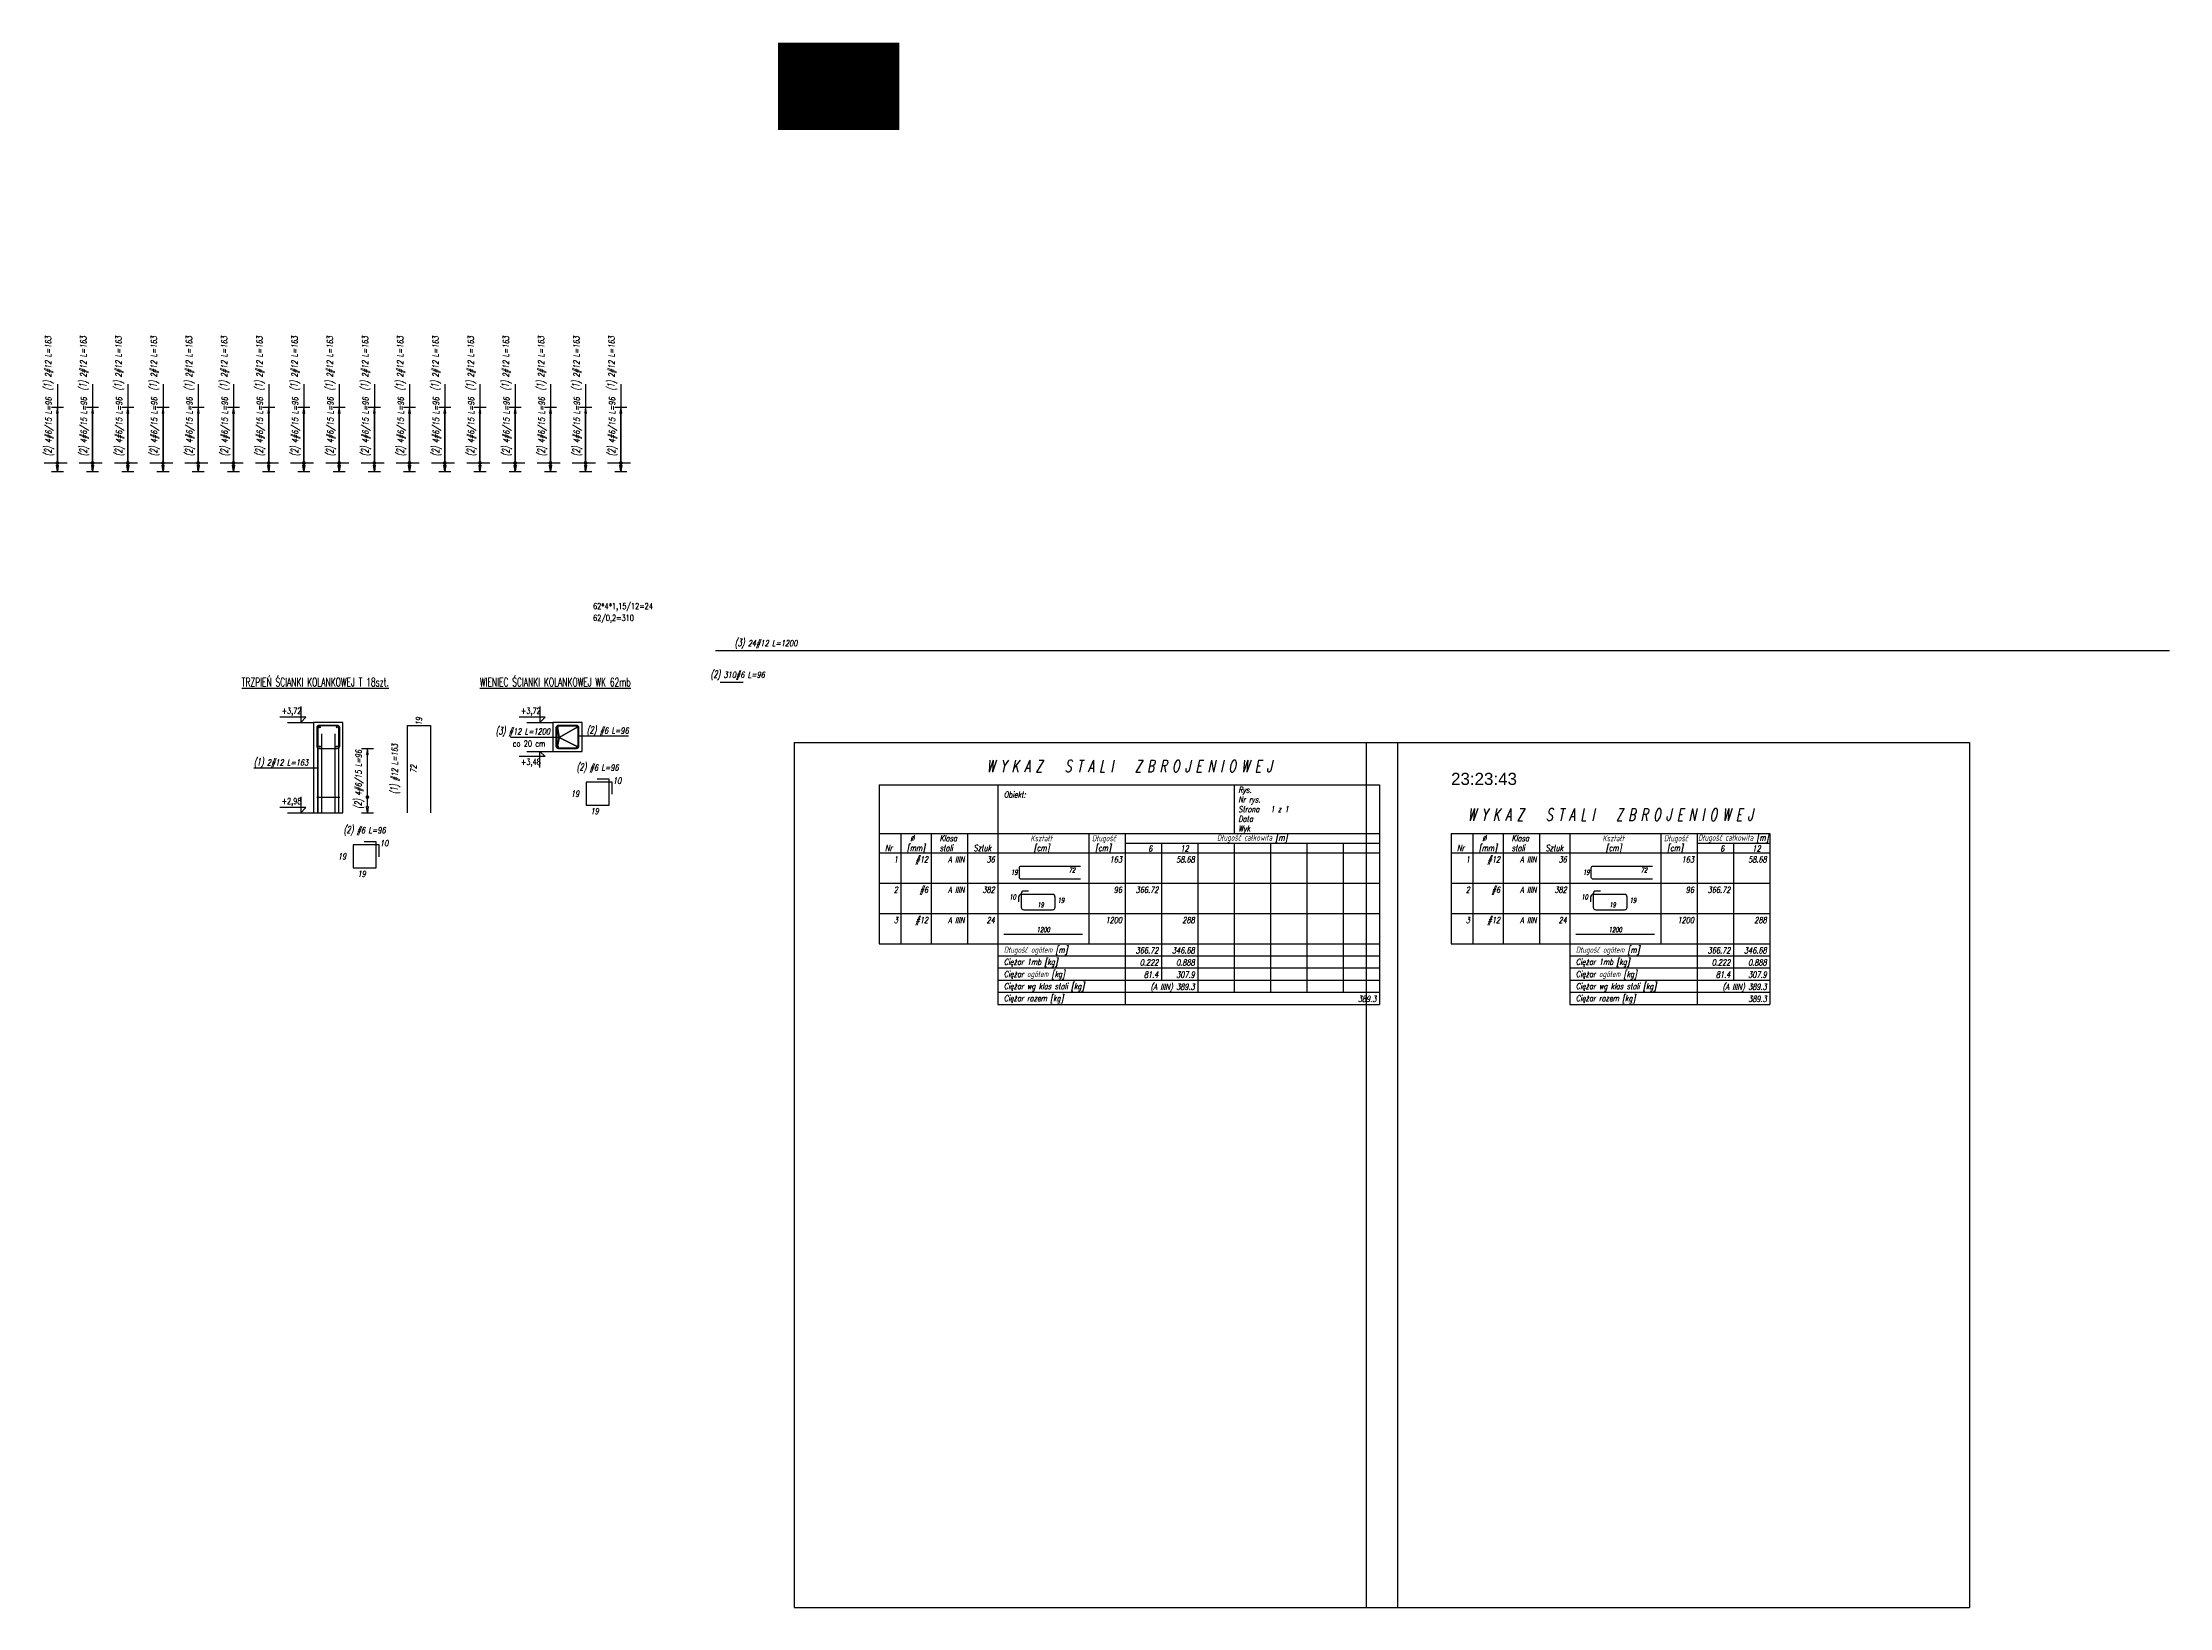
# Model space of a CAD drawing. Header units: millimetres. Extents: x 31256 to 35511, y -61920 to -60629.
# Drawn here: x 33756 to 35511, y -61920 to -60629 of the extents above; entities that cross this region are included whole.
import ezdxf
from ezdxf.enums import TextEntityAlignment as Align

# ---------------------------------------------------------------- set-up
doc = ezdxf.new("R2010")
doc.units = ezdxf.units.MM
doc.header["$LTSCALE"] = 5
doc.layers.add('__NIEDRUK__', color=54, linetype='Continuous', plot=False)
for name, color, linetype in [('K-HATCHpręt', 105, 'Continuous'), ('K-LINIA', 254, 'Continuous'), ('K-ODNOSNIK', 8, 'Continuous'), ('K-SCIANY', 2, 'Continuous'), ('K-TEXT 2.8mm', 101, 'Continuous'), ('K-TEXT 2mm', 254, 'Continuous'), ('K-ZBROJ_06', 101, 'Continuous'), ('K-ZBROJ_12', 161, 'Continuous'), ('ZBROJA_NIEZLICZAC', 255, 'Continuous'), ('ZBROJA_PRET', 161, 'Continuous'), ('ZBROJA_RZUTPR', 141, 'Continuous'), ('ZBROJA_RZUTPR1', 255, 'Continuous'), ('ZBROJA_WADLIWE', 1, 'Continuous'), ('ZBROJA_ZASIEG', 253, 'Continuous'), ('ZBROJA_ZESTAWIENIE', 62, 'Continuous'), ('ZBROJA_ZESTAWIENIE1', 252, 'Continuous'), ('ZBROJA_ZESTAWIENIE2', 30, 'Continuous'), ('ZBROJA_ZESTAWIENIE3', 141, 'Continuous'), ('ZBROJA_ZESTAWIENIE4', 210, 'Continuous'), ('ZBROJA_ZLICZAC', 125, 'Continuous')]:
    doc.layers.add(name, color=color, linetype=linetype)
doc.styles.get("Standard").update_dxf_attribs({"font": 'arial.ttf'})
doc.styles.add('STYL_ZBROJA', font='romanszb.shx', dxfattribs={"width": 0.65, "oblique": 12})
doc.styles.add('text 2.8mm', font='romans.shx', dxfattribs={"width": 0.65})
doc.styles.add('text 2mm', font='romans.shx', dxfattribs={"width": 0.65})

# ---------------------------------------------------------------- blocks, each defined once
blk = doc.blocks.new('A$C392df230')
h = blk.add_hatch()
h.set_pattern_fill('ANGLE', color=256, scale=0.025)
h.set_pattern_definition([(360, (-2880.4701, 5517.13781), (-5e-64, 0.174625), [0.127, -0.047625]), (90, (-2880.4701, 5517.13781), (-0.174625, 1e-17), [0.127, -0.047625])])
h.paths.add_polyline_path([(0.5, 0, 1), (-0.5, 0, 1)])
blk.add_circle((0, 0), 0.5)
blk = doc.blocks.new('_zestawienie')
at = {"layer": 'ZBROJA_ZESTAWIENIE'}
for p, q in [((0, 0), (413, 0)), ((98, 0), (98, -40)), ((293, 0), (293, -40)), ((413, 0), (413, -40)), ((0, -40), (413, -40)), ((0, -40), (0, -48)), ((0, -48), (0, -56)), ((18, -40), (18, -48)), ((18, -48), (18, -56)), ((43, -40), (43, -48)), ((43, -48), (43, -56)), ((73, -40), (73, -48)), ((73, -48), (73, -56)), ((98, -40), (98, -48)), ((98, -48), (98, -56)), ((173, -40), (173, -48)), ((173, -48), (173, -56)), ((203, -40), (203, -48)), ((203, -48), (203, -56)), ((233, -48), (233, -56)), ((263, -48), (263, -56)), ((293, -48), (293, -56)), ((323, -48), (323, -56)), ((353, -48), (353, -56)), ((383, -48), (383, -56)), ((413, -40), (413, -56)), ((413, -48), (413, -56)), ((0, -56), (413, -56)), ((0, -56), (0, -81)), ((18, -56), (18, -81)), ((43, -56), (43, -81)), ((73, -56), (73, -81)), ((98, -56), (98, -81)), ((173, -56), (173, -81)), ((203, -56), (203, -81)), ((233, -56), (233, -81)), ((263, -56), (263, -81)), ((293, -56), (293, -81)), ((323, -56), (323, -81)), ((353, -56), (353, -81)), ((383, -56), (383, -81)), ((413, -56), (413, -81)), ((0, -81), (0, -106)), ((18, -81), (18, -106)), ((43, -81), (43, -106)), ((73, -81), (73, -106)), ((98, -81), (98, -106)), ((173, -81), (173, -106)), ((203, -81), (203, -106)), ((233, -81), (233, -106)), ((263, -81), (263, -106)), ((293, -81), (293, -106)), ((323, -81), (323, -106)), ((353, -81), (353, -106)), ((383, -81), (383, -106)), ((413, -81), (413, -106)), ((0, -106), (0, -131)), ((18, -106), (18, -131)), ((43, -106), (43, -131)), ((73, -106), (73, -131)), ((98, -106), (98, -131)), ((173, -106), (173, -131)), ((203, -106), (203, -131)), ((233, -106), (233, -131)), ((263, -106), (263, -131)), ((293, -106), (293, -131)), ((323, -106), (323, -131)), ((353, -106), (353, -131)), ((383, -106), (383, -131)), ((413, -106), (413, -131)), ((0, -131), (413, -131)), ((98, -131), (98, -181)), ((203, -131), (203, -181)), ((233, -131), (233, -161)), ((263, -131), (263, -161)), ((293, -131), (293, -171)), ((323, -131), (323, -171)), ((353, -131), (353, -171)), ((383, -131), (383, -171)), ((413, -131), (413, -171)), ((413, -131), (413, -171)), ((263, -161), (263, -171)), ((413, -171), (413, -181)), ((98, -181), (413, -181))]:
    blk.add_line(p, q, dxfattribs=at)
at = {"layer": 'ZBROJA_ZESTAWIENIE1'}
for p, q in [((-70, 35), (428, 35)), ((-70, 35), (-70, -678.5)), ((428, 35), (428, -678.5)), ((203, -48), (413, -48)), ((0, -81), (413, -81)), ((0, -106), (413, -106)), ((98, -141), (413, -141)), ((98, -151), (413, -151)), ((98, -161), (413, -161)), ((98, -171), (413, -171)), ((-70, -678.5), (428, -678.5))]:
    blk.add_line(p, q, dxfattribs=at)
at = {"layer": 'ZBROJA_ZESTAWIENIE2'}
blk.add_line((0, 0), (0, -40), dxfattribs=at)
at = {"layer": 'ZBROJA_ZESTAWIENIE3'}
for points in [[(166.35, -77.75), (117.25, -77.75, -0.4142136), (115.75, -76.25), (115.75, -68.4, -0.4142136), (117.25, -66.9), (166.35, -66.9)], [(123.35, -87.55), (119.5, -87.55, 0.4142136), (117.3, -89.75), (117.3, -100.75, 0.4142136), (119.5, -102.95), (143.1, -102.95, 0.4142136), (145.3, -100.75), (145.3, -92.5, 0.4142136), (143.1, -90.3), (117.35, -90.3, 0.4142136), (115.15, -92.5), (115.15, -96.3)]]:
    blk.add_lwpolyline(points, format="xyb", dxfattribs=at)
blk.add_lwpolyline([(103, -123.2), (168, -123.2)], dxfattribs=at)
at = {"layer": 'ZBROJA_ZESTAWIENIE2', "style": 'STYL_ZBROJA', "oblique": 12, "width": 0.65}
for s, p in [('Obiekt:', (103, -12)), ('Rys. ', (296.5, -8)), ('Nr rys. ', (296.5, -16)), ('Strona ', (296.5, -24)), ('1 z 1', (323, -24)), ('Data ', (296.5, -32)), ('Wyk ', (296.5, -40)), ('Nr', (5, -56)), ('[mm]', (23, -56)), (' %%c', (23, -48)), ('Klasa', (50, -48)), ('stali', (50, -56)), ('Sztuk', (78, -56)), ('Kształt', (125, -48)), (' [cm]', (125, -56)), (' Długość', (173, -48)), ('  [cm]', (173, -56)), ('Długość ogółem [m]', (103, -140)), ('Ciężar 1mb [kg]', (103, -150)), ('Ciężar ogółem [kg]', (103, -160)), ('Ciężar wg klas stali [kg]', (103, -170)), ('Ciężar razem [kg]', (103, -180))]:
    blk.add_text(s, height=5, dxfattribs=at).set_placement(p, align=Align.BOTTOM_LEFT)
for s, p in [('6', (225.5, -55)), ('12', (255.5, -55)), ('1', (15.5, -64)), ('#12', (40.5, -64)), ('A IIIN', (70.5, -64)), ('36', (95.5, -64)), ('163', (200.5, -64)), ('58.68', (260.5, -64)), ('2', (15.5, -89)), ('#6', (40.5, -89)), ('A IIIN', (70.5, -89)), ('382', (95.5, -89)), ('96', (200.5, -89)), ('366.72', (230.5, -89)), ('3', (15.5, -114)), ('#12', (40.5, -114)), ('A IIIN', (70.5, -114)), ('24', (95.5, -114)), ('1200', (200.5, -114)), ('288', (260.5, -114)), ('366.72', (230.5, -139)), ('346.68', (260.5, -139)), ('0.222', (230.5, -149)), ('81.4', (230.5, -159)), ('307.9', (260.5, -159)), ('0.888', (260.5, -149)), ('(A IIIN) 389.3', (260.5, -169)), ('389.3', (410.5, -179))]:
    blk.add_text(s, height=5, dxfattribs=at).set_placement(p, align=Align.RIGHT)
for s, height, p in [('Długość całkowita [m]', 5, (308, -46)), ('19', 4, (133.25, -100.9))]:
    blk.add_text(s, height=height, dxfattribs=at).set_placement(p, align=Align.CENTER)
blk.add_text('19', height=4, dxfattribs=at).set_placement((114.35, -72.05), align=Align.MIDDLE_RIGHT)
for s, p in [('72', (161.9, -73.5)), ('10', (112.95, -95.6))]:
    blk.add_text(s, height=4, dxfattribs=at).set_placement(p, align=Align.BOTTOM_RIGHT)
blk.add_text('19', height=4, dxfattribs=at).set_placement((147.4, -95.25), align=Align.MIDDLE_LEFT)
blk.add_text('1200', height=4, dxfattribs=at).set_placement((135.5, -122.55), align=Align.BOTTOM_CENTER)
at = {"layer": 'ZBROJA_ZESTAWIENIE4', "style": 'STYL_ZBROJA', "oblique": 12, "width": 0.65}
blk.add_text('W Y K A Z   S T A L I   Z B R O J E N I O W E J', height=10, dxfattribs=at).set_placement((206.5, 10.5), align=Align.CENTER)
blk = doc.blocks.new('_zestawiejnieM')
at = {"layer": 'ZBROJA_ZESTAWIENIE'}
for p, q in [((0, -40), (263, -40)), ((0, -40), (0, -48)), ((0, -48), (0, -56)), ((18, -40), (18, -48)), ((18, -48), (18, -56)), ((43, -40), (43, -48)), ((43, -48), (43, -56)), ((73, -40), (73, -48)), ((73, -48), (73, -56)), ((98, -40), (98, -48)), ((98, -48), (98, -56)), ((173, -40), (173, -48)), ((173, -48), (173, -56)), ((203, -40), (203, -48)), ((203, -48), (203, -56)), ((233, -48), (233, -56)), ((263, -40), (263, -56)), ((263, -48), (263, -56)), ((263, -48), (263, -56)), ((0, -56), (263, -56)), ((0, -56), (0, -81)), ((18, -56), (18, -81)), ((43, -56), (43, -81)), ((73, -56), (73, -81)), ((98, -56), (98, -81)), ((173, -56), (173, -81)), ((203, -56), (203, -81)), ((233, -56), (233, -81)), ((263, -56), (263, -81)), ((263, -56), (263, -81)), ((0, -81), (0, -106)), ((18, -81), (18, -106)), ((43, -81), (43, -106)), ((73, -81), (73, -106)), ((98, -81), (98, -106)), ((173, -81), (173, -106)), ((203, -81), (203, -106)), ((233, -81), (233, -106)), ((263, -81), (263, -106)), ((263, -81), (263, -106)), ((0, -106), (0, -131)), ((18, -106), (18, -131)), ((43, -106), (43, -131)), ((73, -106), (73, -131)), ((98, -106), (98, -131)), ((173, -106), (173, -131)), ((203, -106), (203, -131)), ((233, -106), (233, -131)), ((263, -106), (263, -131)), ((263, -106), (263, -131)), ((0, -131), (263, -131)), ((98, -131), (98, -181)), ((203, -131), (203, -181)), ((233, -131), (233, -161)), ((263, -131), (263, -171)), ((263, -131), (263, -161)), ((263, -131), (263, -171)), ((263, -161), (263, -171)), ((263, -171), (263, -181)), ((98, -181), (263, -181))]:
    blk.add_line(p, q, dxfattribs=at)
at = {"layer": 'ZBROJA_ZESTAWIENIE1'}
for p, q in [((203, -48), (263, -48)), ((0, -81), (263, -81)), ((0, -106), (263, -106)), ((98, -141), (263, -141)), ((98, -151), (263, -151)), ((98, -161), (263, -161)), ((98, -171), (263, -171))]:
    blk.add_line(p, q, dxfattribs=at)
at = {"layer": 'ZBROJA_ZESTAWIENIE3'}
for points in [[(166.35, -77.75), (117.25, -77.75, -0.4142136), (115.75, -76.25), (115.75, -68.4, -0.4142136), (117.25, -66.9), (166.35, -66.9)], [(123.35, -87.55), (119.5, -87.55, 0.4142136), (117.3, -89.75), (117.3, -100.75, 0.4142136), (119.5, -102.95), (143.1, -102.95, 0.4142136), (145.3, -100.75), (145.3, -92.5, 0.4142136), (143.1, -90.3), (117.35, -90.3, 0.4142136), (115.15, -92.5), (115.15, -96.3)]]:
    blk.add_lwpolyline(points, format="xyb", dxfattribs=at)
blk.add_lwpolyline([(103, -123.2), (168, -123.2)], dxfattribs=at)
at = {"layer": '__NIEDRUK__'}
blk.add_text('23:23:43', height=10, dxfattribs=at).set_placement((0, 0))
at = {"layer": 'ZBROJA_ZESTAWIENIE2', "style": 'STYL_ZBROJA', "oblique": 12, "width": 0.65}
for s, p in [('Nr', (5, -56)), ('[mm]', (23, -56)), (' %%c', (23, -48)), ('Klasa', (50, -48)), ('stali', (50, -56)), ('Sztuk', (78, -56)), ('Kształt', (125, -48)), (' [cm]', (125, -56)), (' Długość', (173, -48)), ('  [cm]', (173, -56)), ('Długość ogółem [m]', (103, -140)), ('Ciężar 1mb [kg]', (103, -150)), ('Ciężar ogółem [kg]', (103, -160)), ('Ciężar wg klas stali [kg]', (103, -170)), ('Ciężar razem [kg]', (103, -180))]:
    blk.add_text(s, height=5, dxfattribs=at).set_placement(p, align=Align.BOTTOM_LEFT)
for s, height, p in [('Długość całkowita [m]', 5, (233, -46)), ('19', 4, (133.25, -100.9))]:
    blk.add_text(s, height=height, dxfattribs=at).set_placement(p, align=Align.CENTER)
for s, p in [('6', (225.5, -55)), ('12', (255.5, -55)), ('1', (15.5, -64)), ('#12', (40.5, -64)), ('A IIIN', (70.5, -64)), ('36', (95.5, -64)), ('163', (200.5, -64)), ('58.68', (260.5, -64)), ('2', (15.5, -89)), ('#6', (40.5, -89)), ('A IIIN', (70.5, -89)), ('382', (95.5, -89)), ('96', (200.5, -89)), ('366.72', (230.5, -89)), ('3', (15.5, -114)), ('#12', (40.5, -114)), ('A IIIN', (70.5, -114)), ('24', (95.5, -114)), ('1200', (200.5, -114)), ('288', (260.5, -114)), ('366.72', (230.5, -139)), ('346.68', (260.5, -139)), ('0.222', (230.5, -149)), ('81.4', (230.5, -159)), ('307.9', (260.5, -159)), ('0.888', (260.5, -149)), ('(A IIIN) 389.3', (260.5, -169)), ('389.3', (260.5, -179))]:
    blk.add_text(s, height=5, dxfattribs=at).set_placement(p, align=Align.RIGHT)
blk.add_text('19', height=4, dxfattribs=at).set_placement((114.35, -72.05), align=Align.MIDDLE_RIGHT)
for s, p in [('72', (161.9, -73.5)), ('10', (112.95, -95.6))]:
    blk.add_text(s, height=4, dxfattribs=at).set_placement(p, align=Align.BOTTOM_RIGHT)
blk.add_text('19', height=4, dxfattribs=at).set_placement((147.4, -95.25), align=Align.MIDDLE_LEFT)
blk.add_text('1200', height=4, dxfattribs=at).set_placement((135.5, -122.55), align=Align.BOTTOM_CENTER)
at = {"layer": 'ZBROJA_ZESTAWIENIE4', "style": 'STYL_ZBROJA', "oblique": 12, "width": 0.65}
blk.add_text('W Y K A Z   S T A L I   Z B R O J E N I O W E J', height=10, dxfattribs=at).set_placement((131.5, -29.5), align=Align.CENTER)

msp = doc.modelspace()

# ---------------------------------------------------------------- linework, layer by layer
at = {"layer": '__NIEDRUK__'}
msp.add_lwpolyline([(34181.5, -61210.9), (34196.5, -61210.9, 0.414214), (34197.9, -61209.5), (34197.9, -61194.5, 0.414214), (34196.5, -61193.1), (34181.5, -61193.1, 0.414214), (34180.1, -61194.5), (34180.1, -61209.5, 0.414214)], format="xyb", close=True, dxfattribs=at)
at = {"layer": 'K-HATCHpręt'}
msp.add_lwpolyline([(33984, -61211.5), (33999, -61211.5, 0.414214), (34001, -61209.5), (34001, -61194.5, 0.414214), (33999, -61192.5), (33984, -61192.5, 0.414214), (33982, -61194.5), (33982, -61209.5, 0.414214)], format="xyb", close=True, dxfattribs=at)
for points in [[(33986, -61199.5), (33986, -61264.5)], [(33997, -61199.5), (33997, -61264.5)]]:
    msp.add_lwpolyline(points, dxfattribs=at)
for centre in [(33984.4, -61193.9), (33998.6, -61193.9), (33984.4, -61210), (33998.6, -61210)]:
    msp.add_circle(centre, 0.5, dxfattribs=at)
at = {"layer": 'K-LINIA'}
for points in [[(34239.3, -61201.5), (34198.5, -61201.5)], [(33930.2, -61227.6), (33983, -61227.6)]]:
    msp.add_lwpolyline(points, dxfattribs=at)
at = {"layer": 'K-ODNOSNIK'}
msp.add_lwpolyline([(34182.1, -61202.5), (34197.1, -61210), (34182.1, -61202.5), (34180.9, -61210), (34182.1, -61202.5), (34197.1, -61193.9), (34182.1, -61202.5), (34180.9, -61193.9), (34182.1, -61202.5), (34142.1, -61202.5)], dxfattribs=at)
at = {"layer": 'K-SCIANY'}
for points in [[(33979.5, -61264.5), (34003.5, -61264.5), (34003.5, -61190), (33979.5, -61190)], [(34177, -61214), (34201, -61214), (34201, -61190), (34177, -61190)], [(34177, -61214), (34201, -61214), (34201, -61190), (34177, -61190)]]:
    msp.add_lwpolyline(points, close=True, dxfattribs=at)
at = {"layer": 'K-TEXT 2mm', "lineweight": -2}
for points in [[(33968.8, -61176.9), (33968.8, -61190), (33973, -61185.8), (33951.7, -61185.8)], [(34166.3, -61176.9), (34166.3, -61190), (34170.5, -61185.8), (34149.2, -61185.8)], [(34166.3, -61227.1), (34166.3, -61214), (34170.5, -61218.2), (34149.2, -61218.2)], [(33968.8, -61251.4), (33968.8, -61264.5), (33973, -61260.3), (33951.7, -61260.3)]]:
    msp.add_lwpolyline(points, dxfattribs=at)
at = {"layer": 'K-TEXT 2mm'}
for points in [[(33958, -61190), (33979.7, -61190)], [(34155.5, -61190), (34177.2, -61190)], [(34155.5, -61214), (34177.2, -61214)], [(33958, -61264.5), (33979.7, -61264.5)]]:
    msp.add_lwpolyline(points, dxfattribs=at)
at = {"layer": 'K-ZBROJ_06'}
msp.add_lwpolyline([(34181.5, -61211.5), (34196.5, -61211.5, 0.414214), (34198.5, -61209.5), (34198.5, -61194.5, 0.414214), (34196.5, -61192.5), (34181.5, -61192.5, 0.414214), (34179.5, -61194.5), (34179.5, -61209.5, 0.414214)], format="xyb", close=True, dxfattribs=at)
at = {"layer": 'K-ZBROJ_12'}
msp.add_lwpolyline([(33983, -61264.5), (33983, -61192.5), (34000, -61192.5), (34000, -61264.5)], dxfattribs=at)
at = {"layer": 'ZBROJA_NIEZLICZAC', "const_width": 6}
msp.add_lwpolyline([(34362.8, -60632.2), (34462.8, -60632.2)], dxfattribs=at)
at = {"layer": 'ZBROJA_PRET'}
for p, q in [((33768, -60910.9), (33768, -60982.9)), ((33797, -60910.9), (33797, -60982.9)), ((33826.1, -60910.9), (33826.1, -60982.9)), ((33855.2, -60910.9), (33855.2, -60982.9)), ((33884.2, -60910.9), (33884.2, -60982.9)), ((33913.3, -60910.9), (33913.3, -60982.9)), ((33942.4, -60910.9), (33942.4, -60982.9)), ((33971.4, -60910.9), (33971.4, -60982.9)), ((34000.5, -60910.9), (34000.5, -60982.9)), ((34029.6, -60910.9), (34029.6, -60982.9)), ((34058.6, -60910.9), (34058.6, -60982.9)), ((34087.7, -60910.9), (34087.7, -60982.9)), ((34116.8, -60910.9), (34116.8, -60982.9)), ((34145.8, -60910.9), (34145.8, -60982.9)), ((34174.9, -60910.9), (34174.9, -60982.9)), ((34204, -60910.9), (34204, -60982.9)), ((34233, -60910.9), (34233, -60982.9)), ((33757, -60976), (33776, -60976)), ((33786, -60976), (33805, -60976)), ((33815.1, -60976), (33834.1, -60976)), ((33844.2, -60976), (33863.2, -60976)), ((33873.2, -60976), (33892.2, -60976)), ((33902.3, -60976), (33921.3, -60976)), ((33931.4, -60976), (33950.4, -60976)), ((33960.4, -60976), (33979.4, -60976)), ((33989.5, -60976), (34008.5, -60976)), ((34018.6, -60976), (34037.6, -60976)), ((34047.7, -60976), (34066.7, -60976)), ((34076.7, -60976), (34095.7, -60976)), ((34105.8, -60976), (34124.8, -60976)), ((34134.9, -60976), (34153.9, -60976)), ((34163.9, -60976), (34182.9, -60976)), ((34193, -60976), (34212, -60976)), ((34222.1, -60976), (34241.1, -60976)), ((34311.2, -61130.7), (35511.2, -61130.7)), ((34315.1, -61156.7), (34334.1, -61156.7)), ((33983, -61192.5), (33983, -61264.5)), ((33982, -61251.7), (34001, -61251.7))]:
    msp.add_line(p, q, dxfattribs=at)
at = {"layer": 'ZBROJA_PRET', "const_width": 6}
msp.add_lwpolyline([(34362.8, -60638.2), (34462.8, -60638.2)], dxfattribs=at)
at = {"layer": 'ZBROJA_RZUTPR', "const_width": 6}
msp.add_lwpolyline([(34362.8, -60644.2), (34462.8, -60644.2)], dxfattribs=at)
at = {"layer": 'ZBROJA_RZUTPR'}
for points in [[(34056.9, -61264.5), (34056.9, -61192.5, -0.414214), (34056.9, -61192.5), (34075.9, -61192.5, -0.414214), (34075.9, -61192.5), (34075.9, -61264.5)], [(34225.9, -61249.3), (34225.9, -61239.3, 0.414214), (34225.9, -61239.3), (34204.4, -61239.3, 0.414214), (34204.4, -61239.3), (34204.4, -61258.3, 0.414214), (34204.4, -61258.3), (34223.4, -61258.3, 0.414214), (34223.4, -61258.3), (34223.4, -61236.8, 0.414214), (34223.4, -61236.8), (34213.4, -61236.8)], [(34033.6, -61301), (34033.6, -61291, 0.414214), (34033.6, -61291), (34012.1, -61291, 0.414214), (34012.1, -61291), (34012.1, -61310, 0.414214), (34012.1, -61310), (34031.1, -61310, 0.414214), (34031.1, -61310), (34031.1, -61288.5, 0.414214), (34031.1, -61288.5), (34021.1, -61288.5)]]:
    msp.add_lwpolyline(points, format="xyb", dxfattribs=at)
at = {"layer": 'ZBROJA_RZUTPR1', "const_width": 6}
msp.add_lwpolyline([(34362.8, -60650.2), (34462.8, -60650.2)], dxfattribs=at)
at = {"layer": 'ZBROJA_WADLIWE', "const_width": 6}
msp.add_lwpolyline([(34362.8, -60656.2), (34462.8, -60656.2)], dxfattribs=at)
at = {"layer": 'ZBROJA_ZASIEG'}
for p, q in [((33763, -60929.9), (33773, -60929.9)), ((33792, -60929.9), (33802, -60929.9)), ((33821.1, -60929.9), (33831.1, -60929.9)), ((33850.2, -60929.9), (33860.2, -60929.9)), ((33879.2, -60929.9), (33889.2, -60929.9)), ((33908.3, -60929.9), (33918.3, -60929.9)), ((33937.4, -60929.9), (33947.4, -60929.9)), ((33966.4, -60929.9), (33976.4, -60929.9)), ((33995.5, -60929.9), (34005.5, -60929.9)), ((34024.6, -60929.9), (34034.6, -60929.9)), ((34053.6, -60929.9), (34063.6, -60929.9)), ((34082.7, -60929.9), (34092.7, -60929.9)), ((34111.8, -60929.9), (34121.8, -60929.9)), ((34140.8, -60929.9), (34150.8, -60929.9)), ((34169.9, -60929.9), (34179.9, -60929.9)), ((34199, -60929.9), (34209, -60929.9)), ((34228, -60929.9), (34238, -60929.9)), ((33763, -60982.9), (33773, -60982.9)), ((33792, -60982.9), (33802, -60982.9)), ((33821.1, -60982.9), (33831.1, -60982.9)), ((33850.2, -60982.9), (33860.2, -60982.9)), ((33879.2, -60982.9), (33889.2, -60982.9)), ((33908.3, -60982.9), (33918.3, -60982.9)), ((33937.4, -60982.9), (33947.4, -60982.9)), ((33966.4, -60982.9), (33976.4, -60982.9)), ((33995.5, -60982.9), (34005.5, -60982.9)), ((34024.6, -60982.9), (34034.6, -60982.9)), ((34053.6, -60982.9), (34063.6, -60982.9)), ((34082.7, -60982.9), (34092.7, -60982.9)), ((34111.8, -60982.9), (34121.8, -60982.9)), ((34140.8, -60982.9), (34150.8, -60982.9)), ((34169.9, -60982.9), (34179.9, -60982.9)), ((34199, -60982.9), (34209, -60982.9)), ((34228, -60982.9), (34238, -60982.9)), ((34018.9, -61211.5), (34028.9, -61211.5)), ((34018.9, -61264.5), (34028.9, -61264.5))]:
    msp.add_line(p, q, dxfattribs=at)
at = {"layer": 'ZBROJA_ZASIEG', "const_width": 6}
msp.add_lwpolyline([(34362.8, -60662.2), (34462.8, -60662.2)], dxfattribs=at)
at = {"layer": 'ZBROJA_ZASIEG'}
for points in [[(33768, -60977.9), (33768.7, -60977.9), (33768, -60982.9), (33767.2, -60977.9), (33768, -60977.9), (33768, -60934.9), (33768.7, -60934.9), (33768, -60929.9), (33767.2, -60934.9), (33768, -60934.9)], [(33797, -60977.9), (33797.8, -60977.9), (33797, -60982.9), (33796.3, -60977.9), (33797, -60977.9), (33797, -60934.9), (33797.8, -60934.9), (33797, -60929.9), (33796.3, -60934.9), (33797, -60934.9)], [(33826.1, -60977.9), (33826.9, -60977.9), (33826.1, -60982.9), (33825.3, -60977.9), (33826.1, -60977.9), (33826.1, -60934.9), (33826.9, -60934.9), (33826.1, -60929.9), (33825.3, -60934.9), (33826.1, -60934.9)], [(33855.2, -60977.9), (33855.9, -60977.9), (33855.2, -60982.9), (33854.4, -60977.9), (33855.2, -60977.9), (33855.2, -60934.9), (33855.9, -60934.9), (33855.2, -60929.9), (33854.4, -60934.9), (33855.2, -60934.9)], [(33884.2, -60977.9), (33885, -60977.9), (33884.2, -60982.9), (33883.5, -60977.9), (33884.2, -60977.9), (33884.2, -60934.9), (33885, -60934.9), (33884.2, -60929.9), (33883.5, -60934.9), (33884.2, -60934.9)], [(33913.3, -60977.9), (33914.1, -60977.9), (33913.3, -60982.9), (33912.5, -60977.9), (33913.3, -60977.9), (33913.3, -60934.9), (33914.1, -60934.9), (33913.3, -60929.9), (33912.5, -60934.9), (33913.3, -60934.9)], [(33942.4, -60977.9), (33943.1, -60977.9), (33942.4, -60982.9), (33941.6, -60977.9), (33942.4, -60977.9), (33942.4, -60934.9), (33943.1, -60934.9), (33942.4, -60929.9), (33941.6, -60934.9), (33942.4, -60934.9)], [(33971.4, -60977.9), (33972.2, -60977.9), (33971.4, -60982.9), (33970.7, -60977.9), (33971.4, -60977.9), (33971.4, -60934.9), (33972.2, -60934.9), (33971.4, -60929.9), (33970.7, -60934.9), (33971.4, -60934.9)], [(34000.5, -60977.9), (34001.3, -60977.9), (34000.5, -60982.9), (33999.7, -60977.9), (34000.5, -60977.9), (34000.5, -60934.9), (34001.3, -60934.9), (34000.5, -60929.9), (33999.7, -60934.9), (34000.5, -60934.9)], [(34029.6, -60977.9), (34030.3, -60977.9), (34029.6, -60982.9), (34028.8, -60977.9), (34029.6, -60977.9), (34029.6, -60934.9), (34030.3, -60934.9), (34029.6, -60929.9), (34028.8, -60934.9), (34029.6, -60934.9)], [(34058.6, -60977.9), (34059.4, -60977.9), (34058.6, -60982.9), (34057.9, -60977.9), (34058.6, -60977.9), (34058.6, -60934.9), (34059.4, -60934.9), (34058.6, -60929.9), (34057.9, -60934.9), (34058.6, -60934.9)], [(34087.7, -60977.9), (34088.5, -60977.9), (34087.7, -60982.9), (34086.9, -60977.9), (34087.7, -60977.9), (34087.7, -60934.9), (34088.5, -60934.9), (34087.7, -60929.9), (34086.9, -60934.9), (34087.7, -60934.9)], [(34116.8, -60977.9), (34117.5, -60977.9), (34116.8, -60982.9), (34116, -60977.9), (34116.8, -60977.9), (34116.8, -60934.9), (34117.5, -60934.9), (34116.8, -60929.9), (34116, -60934.9), (34116.8, -60934.9)], [(34145.8, -60977.9), (34146.6, -60977.9), (34145.8, -60982.9), (34145.1, -60977.9), (34145.8, -60977.9), (34145.8, -60934.9), (34146.6, -60934.9), (34145.8, -60929.9), (34145.1, -60934.9), (34145.8, -60934.9)], [(34174.9, -60977.9), (34175.7, -60977.9), (34174.9, -60982.9), (34174.1, -60977.9), (34174.9, -60977.9), (34174.9, -60934.9), (34175.7, -60934.9), (34174.9, -60929.9), (34174.1, -60934.9), (34174.9, -60934.9)], [(34204, -60977.9), (34204.7, -60977.9), (34204, -60982.9), (34203.2, -60977.9), (34204, -60977.9), (34204, -60934.9), (34204.7, -60934.9), (34204, -60929.9), (34203.2, -60934.9), (34204, -60934.9)], [(34233, -60977.9), (34233.8, -60977.9), (34233, -60982.9), (34232.3, -60977.9), (34233, -60977.9), (34233, -60934.9), (34233.8, -60934.9), (34233, -60929.9), (34232.3, -60934.9), (34233, -60934.9)], [(34023.9, -61259.5), (34024.6, -61259.5), (34023.9, -61264.5), (34023.1, -61259.5), (34023.9, -61259.5), (34023.9, -61216.5), (34024.6, -61216.5), (34023.9, -61211.5), (34023.1, -61216.5), (34023.9, -61216.5)]]:
    msp.add_lwpolyline(points, dxfattribs=at)
at = {"layer": 'ZBROJA_ZASIEG', "const_width": 1.57}
for points in [[(33767.2, -60976, 1), (33768.7, -60976, 1)], [(33796.2, -60976, 1), (33797.8, -60976, 1)], [(33825.3, -60976, 1), (33826.9, -60976, 1)], [(33854.4, -60976, 1), (33855.9, -60976, 1)], [(33883.4, -60976, 1), (33885, -60976, 1)], [(33912.5, -60976, 1), (33914.1, -60976, 1)], [(33941.6, -60976, 1), (33943.1, -60976, 1)], [(33970.6, -60976, 1), (33972.2, -60976, 1)], [(33999.7, -60976, 1), (34001.3, -60976, 1)], [(34028.8, -60976, 1), (34030.3, -60976, 1)], [(34057.8, -60976, 1), (34059.4, -60976, 1)], [(34086.9, -60976, 1), (34088.5, -60976, 1)], [(34116, -60976, 1), (34117.5, -60976, 1)], [(34145, -60976, 1), (34146.6, -60976, 1)], [(34174.1, -60976, 1), (34175.7, -60976, 1)], [(34203.2, -60976, 1), (34204.7, -60976, 1)], [(34232.2, -60976, 1), (34233.8, -60976, 1)], [(34023.1, -61251.7, 1), (34024.6, -61251.7, 1)]]:
    msp.add_lwpolyline(points, format="xyb", close=True, dxfattribs=at)
at = {"layer": 'ZBROJA_ZESTAWIENIE', "const_width": 6}
msp.add_lwpolyline([(34362.8, -60668.2), (34462.8, -60668.2)], dxfattribs=at)
at = {"layer": 'ZBROJA_ZESTAWIENIE1'}
for p, q in [((34848.3, -61206.6), (35346.3, -61206.6)), ((34848.3, -61206.6), (34848.3, -61920.1)), ((34848.3, -61206.6), (35346.3, -61206.6)), ((34848.3, -61206.6), (34848.3, -61920.1)), ((34848.3, -61206.6), (35346.3, -61206.6)), ((34848.3, -61206.6), (34848.3, -61920.1)), ((34848.3, -61206.6), (35346.3, -61206.6)), ((34848.3, -61206.6), (34848.3, -61920.1)), ((35346.3, -61206.6), (35346.3, -61920.1)), ((35346.3, -61206.6), (35346.3, -61920.1)), ((35346.3, -61206.6), (35346.3, -61920.1)), ((35346.3, -61206.6), (35346.3, -61920.1)), ((34848.3, -61920.1), (35346.3, -61920.1)), ((34848.3, -61920.1), (35346.3, -61920.1)), ((34848.3, -61920.1), (35346.3, -61920.1)), ((34848.3, -61920.1), (35346.3, -61920.1))]:
    msp.add_line(p, q, dxfattribs=at)
at = {"layer": 'ZBROJA_ZESTAWIENIE1', "const_width": 6}
msp.add_lwpolyline([(34362.8, -60674.2), (34462.8, -60674.2)], dxfattribs=at)
at = {"layer": 'ZBROJA_ZESTAWIENIE2', "const_width": 6}
msp.add_lwpolyline([(34362.8, -60680.2), (34462.8, -60680.2)], dxfattribs=at)
at = {"layer": 'ZBROJA_ZESTAWIENIE3', "const_width": 6}
msp.add_lwpolyline([(34362.8, -60686.2), (34462.8, -60686.2)], dxfattribs=at)
at = {"layer": 'ZBROJA_ZESTAWIENIE4', "const_width": 6}
msp.add_lwpolyline([(34362.8, -60692.2), (34462.8, -60692.2)], dxfattribs=at)
at = {"layer": 'ZBROJA_ZLICZAC', "const_width": 6}
msp.add_lwpolyline([(34362.8, -60698.2), (34462.8, -60698.2)], dxfattribs=at)

# ---------------------------------------------------------------- block references
msp.add_blockref('_zestawiejnieM', (34918.3, -61241.6))
at = {"layer": 'K-ZBROJ_12', "xscale": -1, "rotation": 180}
msp.add_blockref('A$C392df230', (34180.9, -61193.9), dxfattribs=at)
at = {"layer": 'K-ZBROJ_12', "rotation": 180}
msp.add_blockref('A$C392df230', (34197.1, -61193.9), dxfattribs=at)
at = {"layer": 'K-ZBROJ_12'}
msp.add_blockref('A$C392df230', (34180.9, -61210), dxfattribs=at)
at = {"layer": 'K-ZBROJ_12', "xscale": -1}
msp.add_blockref('A$C392df230', (34197.1, -61210), dxfattribs=at)
at = {"layer": 'ZBROJA_ZESTAWIENIE'}
msp.add_blockref('_zestawienie', (34446.2, -61241.6), dxfattribs=at)

# ---------------------------------------------------------------- texts
at = {"layer": 'K-TEXT 2.8mm', "style": 'text 2.8mm', "width": 0.65}
for s, p in [('%%UTRZPIEŃ ŚCIANKI KOLANKOWEJ T 18szt.', (33920.1, -61160.3)), ('%%UWIENIEC ŚCIANKI KOLANKOWEJ WK 62mb', (34116.7, -61160.3))]:
    msp.add_text(s, height=7, dxfattribs=at).set_placement(p)
at = {"layer": 'K-TEXT 2mm', "style": 'text 2mm', "width": 0.65}
for s, p in [('62*4*1,15/12=24', (34210.1, -61096.6)), ('62/0,2=310', (34210.1, -61106.3))]:
    msp.add_text(s, height=5, dxfattribs=at).set_placement(p)
at = {"layer": 'K-TEXT 2mm', "lineweight": -2, "style": 'text 2mm', "width": 0.65}
for s, p in [('+3,72', (33953.1, -61182.9)), ('+3,72', (34150.6, -61182.9)), ('co 20 cm', (34143.9, -61210)), ('+3,48', (34150.6, -61225.1)), ('+2,98', (33953.1, -61257.4))]:
    msp.add_text(s, height=5, dxfattribs=at).set_placement(p)
at = {"layer": 'ZBROJA_NIEZLICZAC', "char_height": 10, "style": 'STYL_ZBROJA'}
for s, insert, attachment_point in [('\\H6;\\C71;\\H5;\\C256;\\H6;\\C71;(3)\\H5;\\C256; #12 L=1200', (34129.8, -61202), 7), ('\\H6;\\C71;\\H5;\\C256;\\H6;\\C71;(2)\\H5;\\C256; #6 L=96', (34222.2, -61201.3), 8), ('\\H6;\\C71;\\H5;\\C256;\\H6;\\C71;(2)\\H5;\\C256; #6 L=96', (34213.9, -61231.8), 8), ('\\H6;\\C71;\\H5;\\C256;\\H6;\\C71;(2)\\H5;\\C256; #6 L=96', (34021.6, -61283.5), 8)]:
    msp.add_mtext(s, dxfattribs=dict(at, insert=insert, attachment_point=attachment_point))
at = {"layer": 'ZBROJA_NIEZLICZAC', "insert": (34050.9, -61228.5), "char_height": 10, "attachment_point": 8, "rotation": 90, "style": 'STYL_ZBROJA'}
msp.add_mtext('\\H6;\\C71;\\H5;\\C256;\\H6;\\C71;(1)\\H5;\\C256; #12 L=163', dxfattribs=at)
at = {"layer": 'ZBROJA_RZUTPR1', "style": 'STYL_ZBROJA', "oblique": 12, "width": 0.65}
msp.add_text('19', height=5, rotation=90, dxfattribs=at).set_placement((34066.4, -61185.8), align=Align.MIDDLE_RIGHT)
msp.add_text('72', height=5, rotation=90, dxfattribs=at).set_placement((34061.9, -61228.5), align=Align.MIDDLE)
for p in [(34191.9, -61248.8), (33999.6, -61300.5)]:
    msp.add_text('19', height=5, dxfattribs=at).set_placement(p, align=Align.MIDDLE_LEFT)
for p in [(34233.4, -61238.1), (34041.1, -61289.7)]:
    msp.add_text('10', height=5, dxfattribs=at).set_placement(p, align=Align.MIDDLE_RIGHT)
for p in [(34211.4, -61260.8), (34019.1, -61312.5)]:
    msp.add_text('19', height=5, dxfattribs=at).set_placement(p, align=Align.TOP_CENTER)
at = {"layer": 'ZBROJA_ZLICZAC', "char_height": 10, "attachment_point": 7, "rotation": 90, "style": 'STYL_ZBROJA'}
for s, insert in [('\\H6;\\C71;\\H5;\\C256;\\H6;\\C71;(1)\\H5;\\C256; 2#12 L=163', (33764.9, -60916.2)), ('\\H6;\\C71;\\H5;\\C256;\\H6;\\C71;(1)\\H5;\\C256; 2#12 L=163', (33793.9, -60916.2)), ('\\H6;\\C71;\\H5;\\C256;\\H6;\\C71;(1)\\H5;\\C256; 2#12 L=163', (33823, -60916.2)), ('\\H6;\\C71;\\H5;\\C256;\\H6;\\C71;(1)\\H5;\\C256; 2#12 L=163', (33852.1, -60916.2)), ('\\H6;\\C71;\\H5;\\C256;\\H6;\\C71;(1)\\H5;\\C256; 2#12 L=163', (33881.1, -60916.2)), ('\\H6;\\C71;\\H5;\\C256;\\H6;\\C71;(1)\\H5;\\C256; 2#12 L=163', (33910.2, -60916.2)), ('\\H6;\\C71;\\H5;\\C256;\\H6;\\C71;(1)\\H5;\\C256; 2#12 L=163', (33939.3, -60916.2)), ('\\H6;\\C71;\\H5;\\C256;\\H6;\\C71;(1)\\H5;\\C256; 2#12 L=163', (33968.3, -60916.2)), ('\\H6;\\C71;\\H5;\\C256;\\H6;\\C71;(1)\\H5;\\C256; 2#12 L=163', (33997.4, -60916.2)), ('\\H6;\\C71;\\H5;\\C256;\\H6;\\C71;(1)\\H5;\\C256; 2#12 L=163', (34026.5, -60916.2)), ('\\H6;\\C71;\\H5;\\C256;\\H6;\\C71;(1)\\H5;\\C256; 2#12 L=163', (34055.5, -60916.2)), ('\\H6;\\C71;\\H5;\\C256;\\H6;\\C71;(1)\\H5;\\C256; 2#12 L=163', (34084.6, -60916.2)), ('\\H6;\\C71;\\H5;\\C256;\\H6;\\C71;(1)\\H5;\\C256; 2#12 L=163', (34113.7, -60916.2)), ('\\H6;\\C71;\\H5;\\C256;\\H6;\\C71;(1)\\H5;\\C256; 2#12 L=163', (34142.7, -60916.2)), ('\\H6;\\C71;\\H5;\\C256;\\H6;\\C71;(1)\\H5;\\C256; 2#12 L=163', (34171.8, -60916.2)), ('\\H6;\\C71;\\H5;\\C256;\\H6;\\C71;(1)\\H5;\\C256; 2#12 L=163', (34200.9, -60916.2)), ('\\H6;\\C71;\\H5;\\C256;\\H6;\\C71;(1)\\H5;\\C256; 2#12 L=163', (34229.9, -60916.2)), ('\\H6;\\C71;\\H5;\\C256;\\H6;\\C71;(2)\\H5;\\C256; 4#6/15 L=96', (33765.2, -60970.4)), ('\\H6;\\C71;\\H5;\\C256;\\H6;\\C71;(2)\\H5;\\C256; 4#6/15 L=96', (33794.3, -60970.4)), ('\\H6;\\C71;\\H5;\\C256;\\H6;\\C71;(2)\\H5;\\C256; 4#6/15 L=96', (33823.4, -60970.4)), ('\\H6;\\C71;\\H5;\\C256;\\H6;\\C71;(2)\\H5;\\C256; 4#6/15 L=96', (33852.4, -60970.4)), ('\\H6;\\C71;\\H5;\\C256;\\H6;\\C71;(2)\\H5;\\C256; 4#6/15 L=96', (33881.5, -60970.4)), ('\\H6;\\C71;\\H5;\\C256;\\H6;\\C71;(2)\\H5;\\C256; 4#6/15 L=96', (33910.6, -60970.4)), ('\\H6;\\C71;\\H5;\\C256;\\H6;\\C71;(2)\\H5;\\C256; 4#6/15 L=96', (33939.6, -60970.4)), ('\\H6;\\C71;\\H5;\\C256;\\H6;\\C71;(2)\\H5;\\C256; 4#6/15 L=96', (33968.7, -60970.4)), ('\\H6;\\C71;\\H5;\\C256;\\H6;\\C71;(2)\\H5;\\C256; 4#6/15 L=96', (33997.8, -60970.4)), ('\\H6;\\C71;\\H5;\\C256;\\H6;\\C71;(2)\\H5;\\C256; 4#6/15 L=96', (34026.8, -60970.4)), ('\\H6;\\C71;\\H5;\\C256;\\H6;\\C71;(2)\\H5;\\C256; 4#6/15 L=96', (34055.9, -60970.4)), ('\\H6;\\C71;\\H5;\\C256;\\H6;\\C71;(2)\\H5;\\C256; 4#6/15 L=96', (34085, -60970.4)), ('\\H6;\\C71;\\H5;\\C256;\\H6;\\C71;(2)\\H5;\\C256; 4#6/15 L=96', (34114, -60970.4)), ('\\H6;\\C71;\\H5;\\C256;\\H6;\\C71;(2)\\H5;\\C256; 4#6/15 L=96', (34143.1, -60970.4)), ('\\H6;\\C71;\\H5;\\C256;\\H6;\\C71;(2)\\H5;\\C256; 4#6/15 L=96', (34172.2, -60970.4)), ('\\H6;\\C71;\\H5;\\C256;\\H6;\\C71;(2)\\H5;\\C256; 4#6/15 L=96', (34201.2, -60970.4)), ('\\H6;\\C71;\\H5;\\C256;\\H6;\\C71;(2)\\H5;\\C256; 4#6/15 L=96', (34230.3, -60970.4)), ('\\H6;\\C71;\\H5;\\C256;\\H6;\\C71;(2)\\H5;\\C256; 4#6/15 L=96', (34021.1, -61261.3))]:
    msp.add_mtext(s, dxfattribs=dict(at, insert=insert))
at = {"layer": 'ZBROJA_ZLICZAC', "char_height": 10, "attachment_point": 7, "style": 'STYL_ZBROJA'}
for s, insert in [('\\H6;\\C71;\\H5;\\C256;\\H6;\\C71;(3)\\H5;\\C256; 24#12 L=1200', (34327.1, -61129.2)), ('\\H6;\\C71;\\H5;\\C256;\\H6;\\C71;(2)\\H5;\\C256; 310#6 L=96', (34307.1, -61155.2)), ('\\H6;\\C71;\\H5;\\C256;\\H6;\\C71;(1)\\H5;\\C256; 2#12 L=163', (33930.2, -61227.6))]:
    msp.add_mtext(s, dxfattribs=dict(at, insert=insert))

doc.saveas('drawing.dxf')
